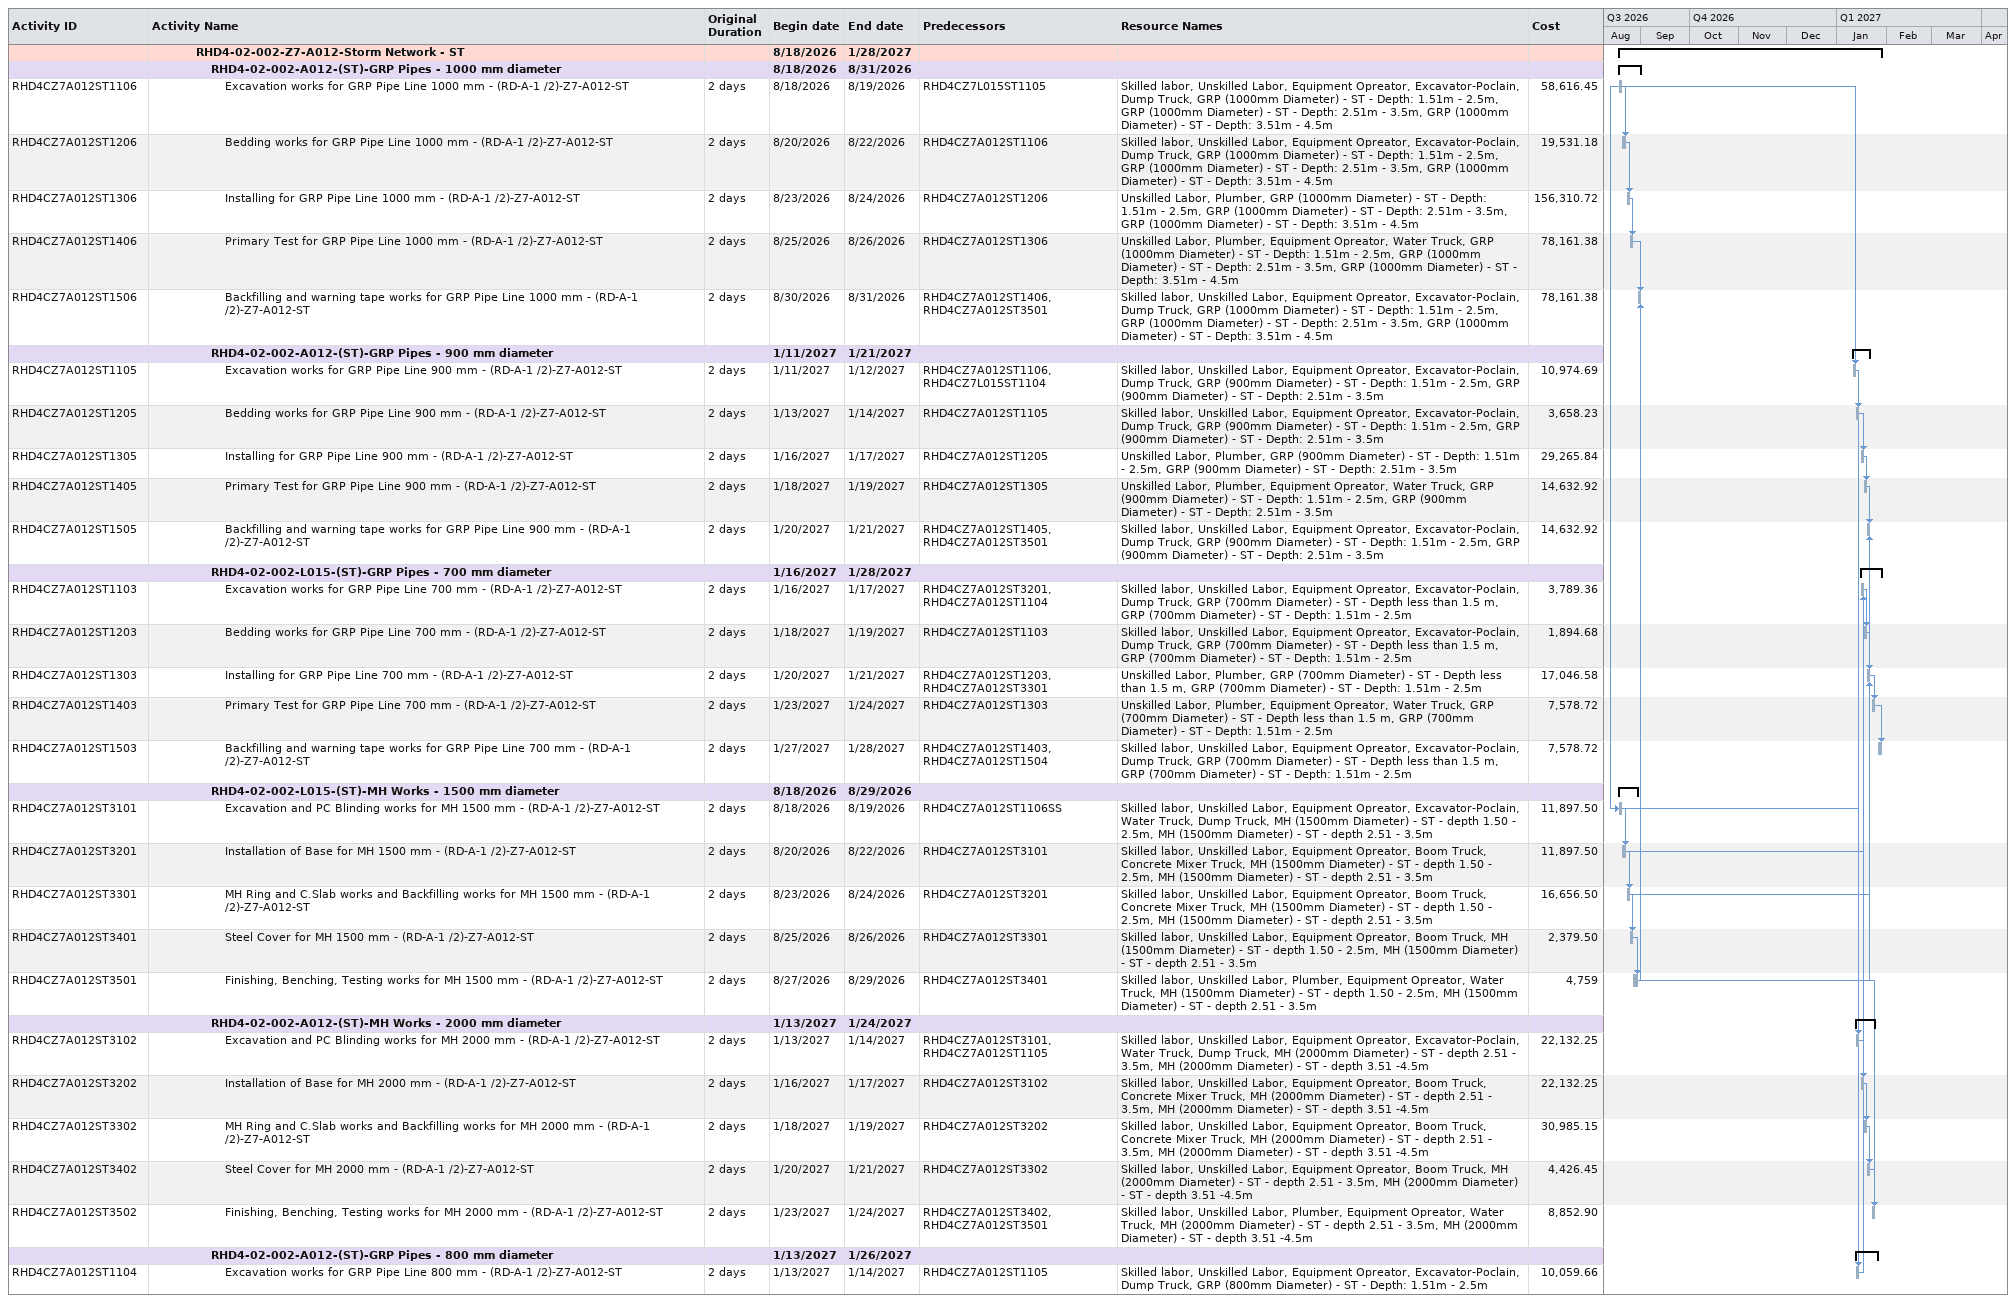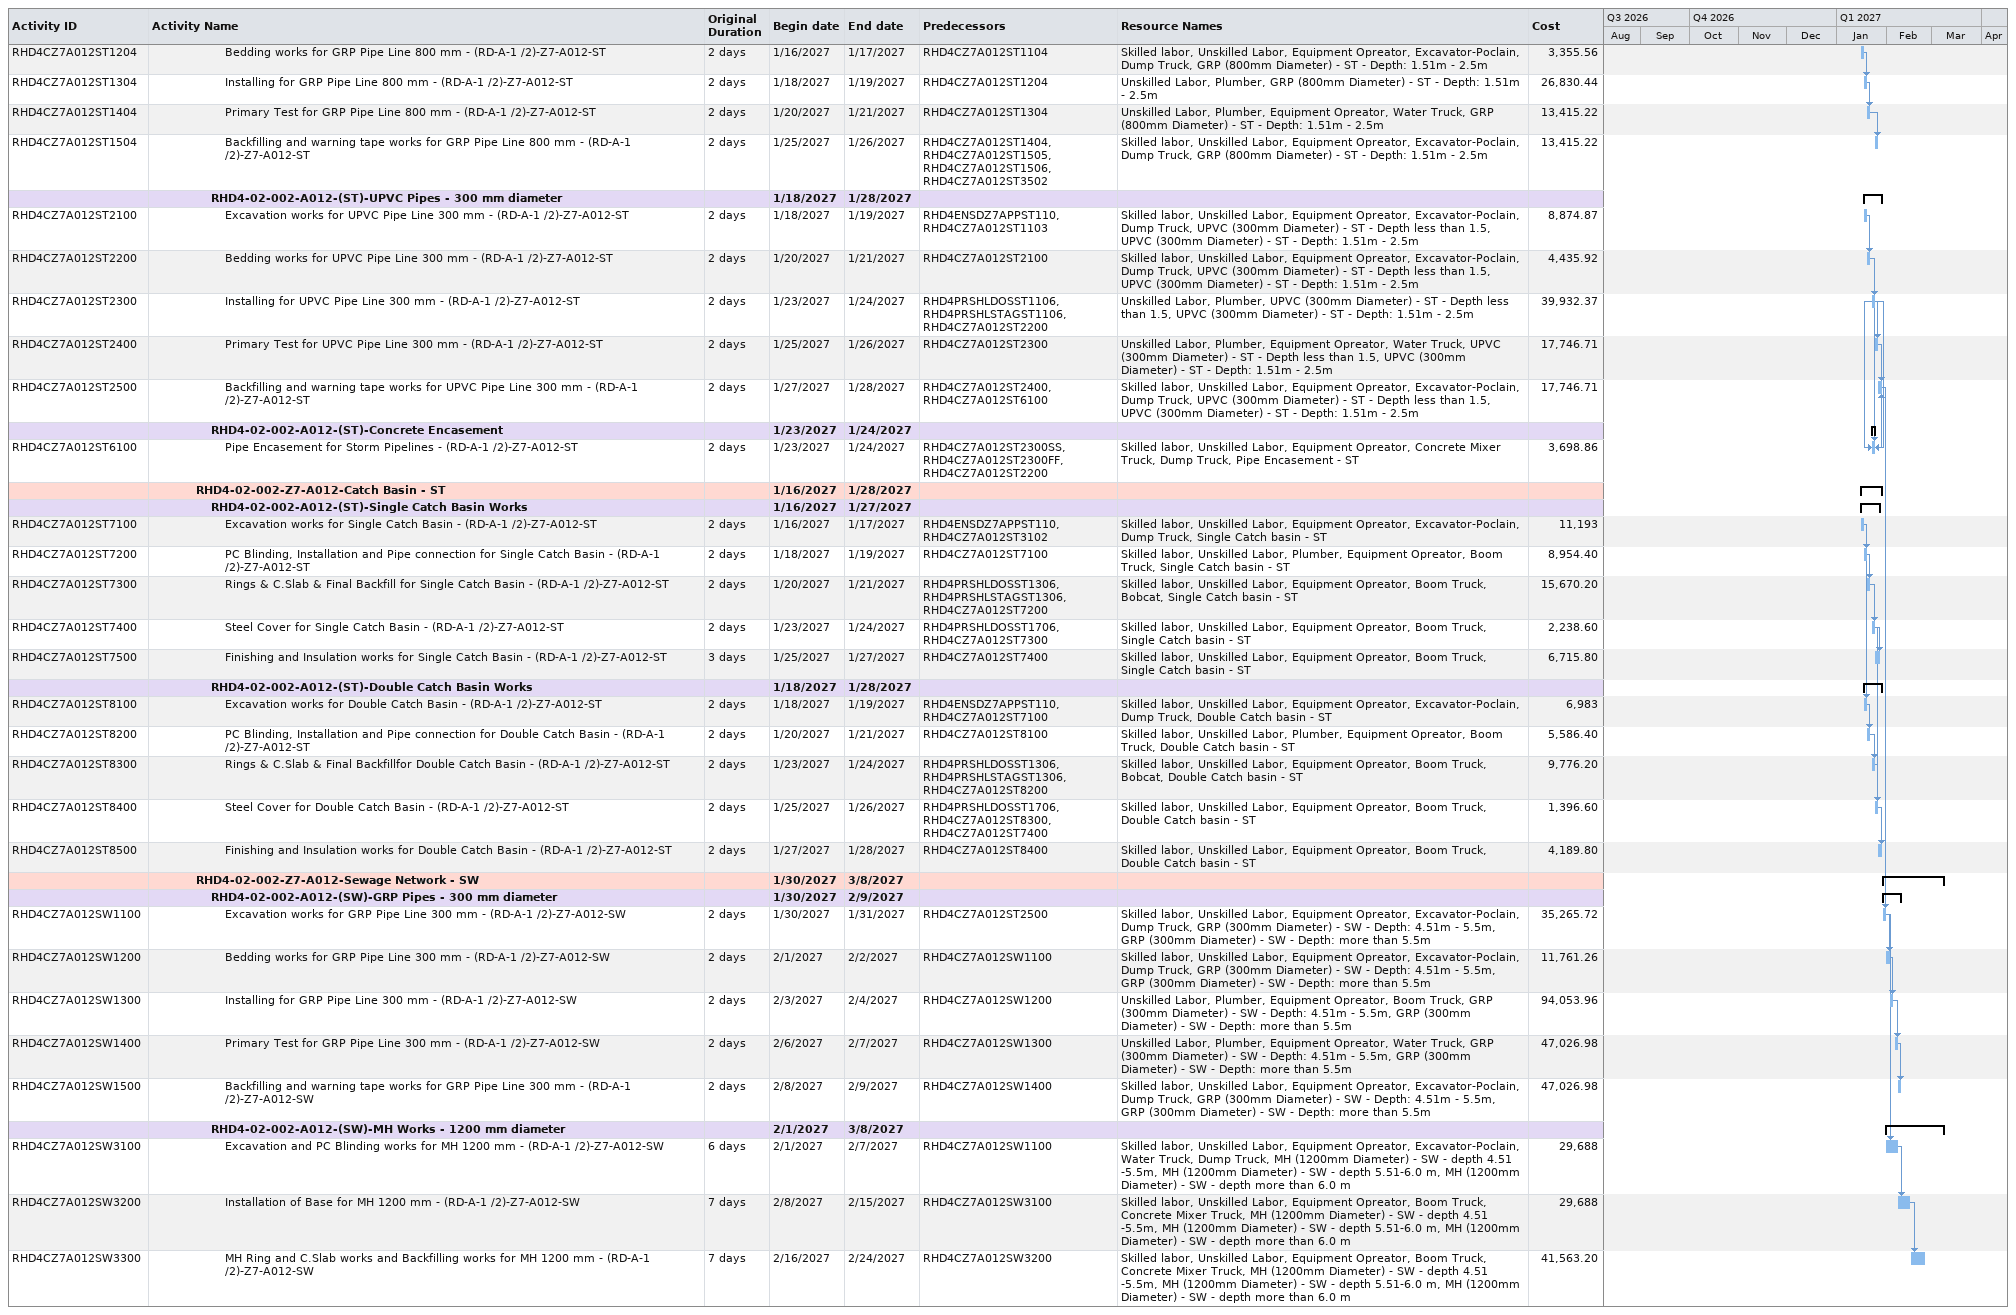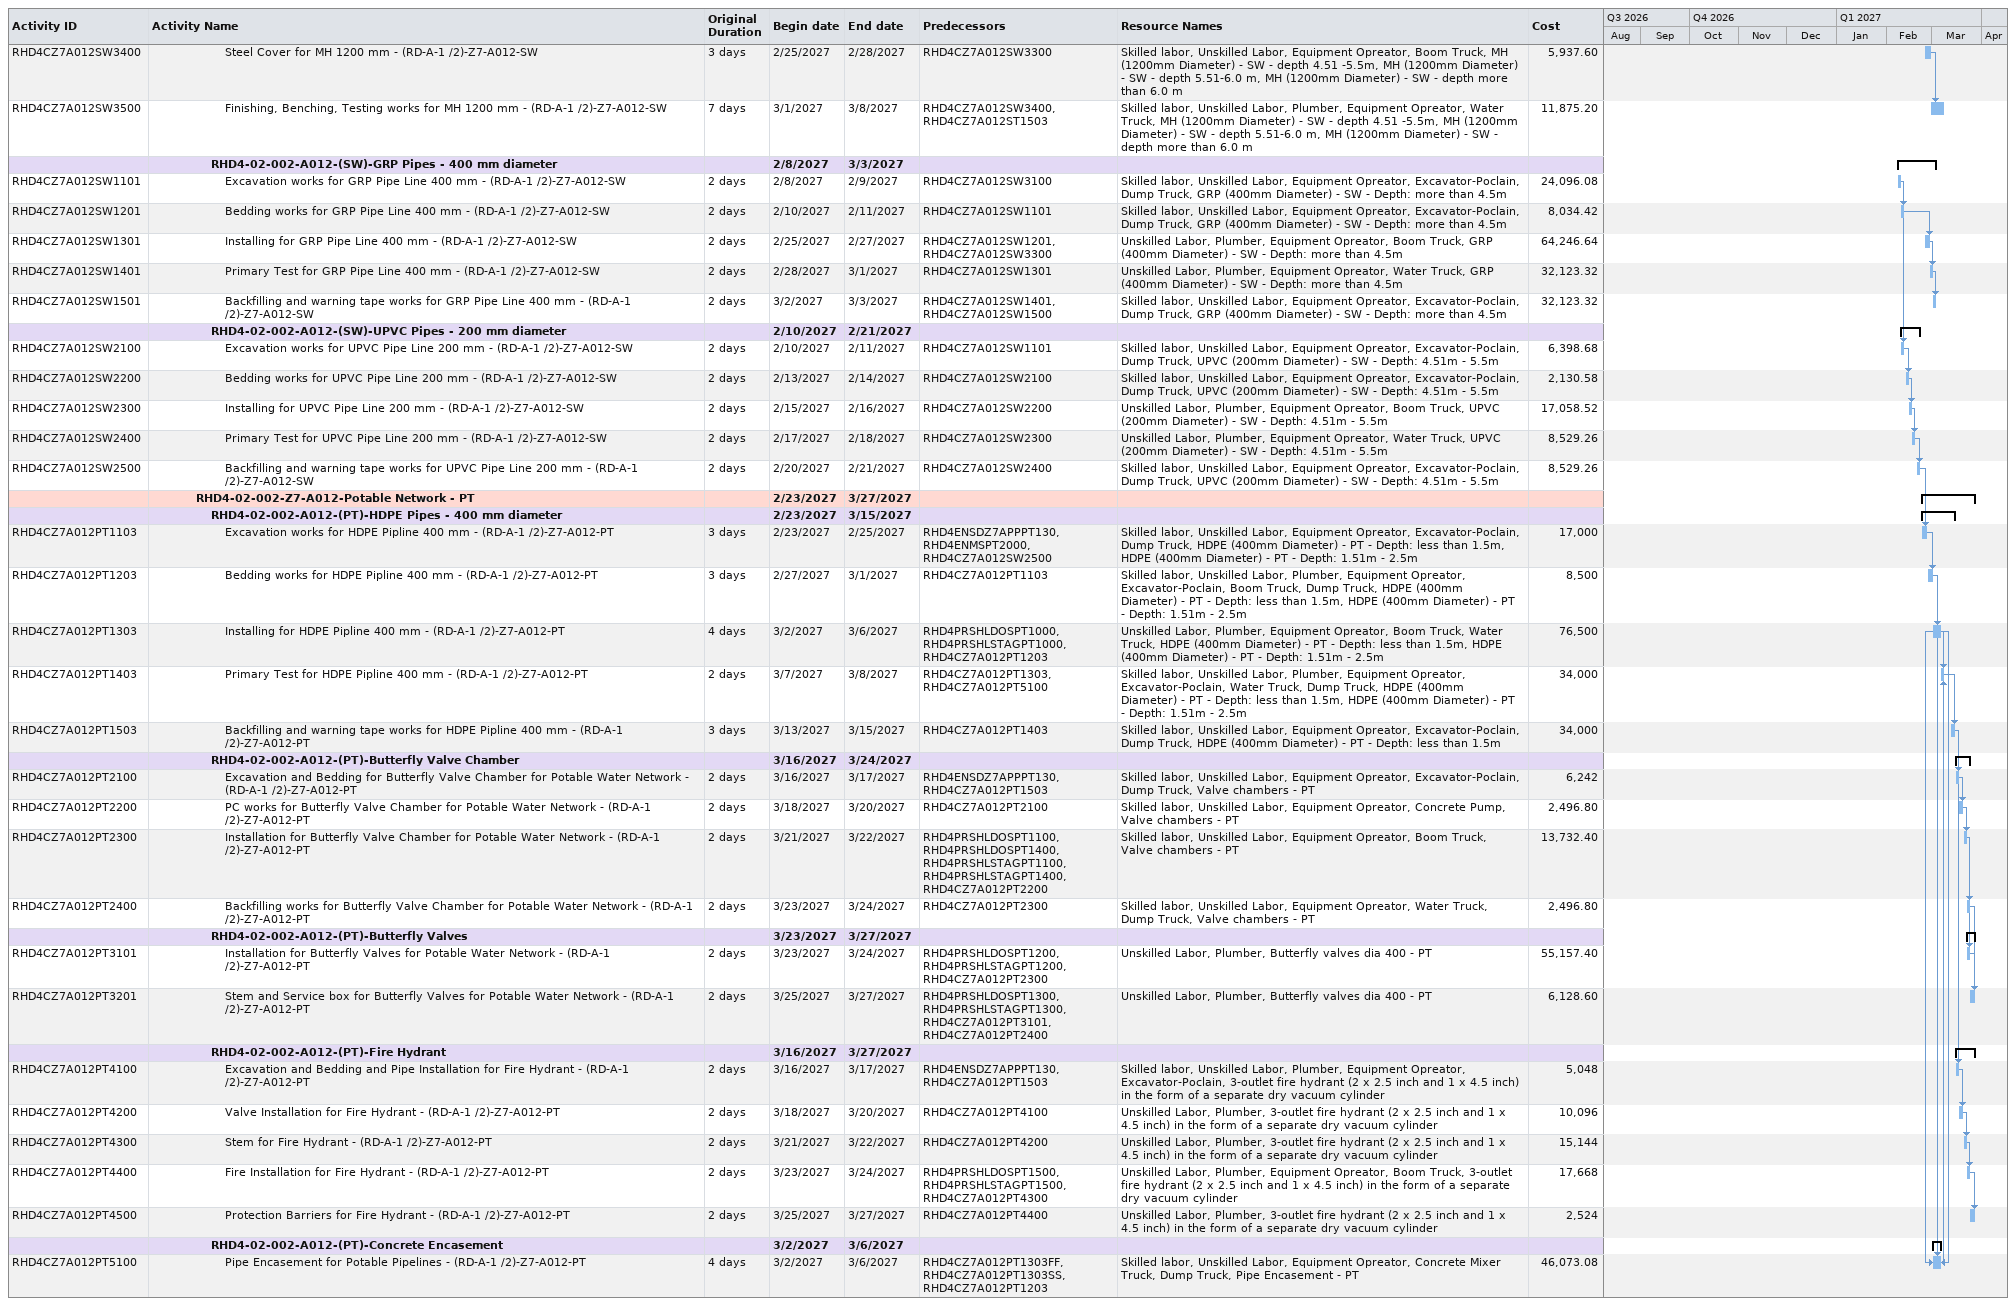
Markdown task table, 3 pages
| ID | Level | Task | Original duration | Start | Finish | Predecessors | Resources | Cost |
|---|---|---|---|---|---|---|---|---|
|  | 4 | **RHD4-02-002-Z7-A012-Storm Network - ST** |  | 2026-08-18 | 2027-01-28 |  |  |  |
|  | 5 | **RHD4-02-002-A012-(ST)-GRP Pipes - 1000 mm diameter** |  | 2026-08-18 | 2026-08-31 |  |  |  |
| RHD4CZ7A012ST1106 | 6 | Excavation works for GRP Pipe Line 1000 mm - (RD-A-1 /2)-Z7-A012-ST | 2d | 2026-08-18 | 2026-08-19 | RHD4CZ7L015ST1105 | Skilled labor, Unskilled Labor, Equipment Opreator, Excavator-Poclain, Dump Truck, GRP (1000mm Diameter) - ST - Depth: 1.51m - 2.5m, GRP (1000mm Diameter) - ST - Depth: 2.51m - 3.5m, GRP (1000mm Diameter) - ST - Depth: 3.51m - 4.5m | 58616.45 |
| RHD4CZ7A012ST1206 | 6 | Bedding works for GRP Pipe Line 1000 mm - (RD-A-1 /2)-Z7-A012-ST | 2d | 2026-08-20 | 2026-08-22 | RHD4CZ7A012ST1106 | Skilled labor, Unskilled Labor, Equipment Opreator, Excavator-Poclain, Dump Truck, GRP (1000mm Diameter) - ST - Depth: 1.51m - 2.5m, GRP (1000mm Diameter) - ST - Depth: 2.51m - 3.5m, GRP (1000mm Diameter) - ST - Depth: 3.51m - 4.5m | 19531.18 |
| RHD4CZ7A012ST1306 | 6 | Installing for GRP Pipe Line 1000 mm - (RD-A-1 /2)-Z7-A012-ST | 2d | 2026-08-23 | 2026-08-24 | RHD4CZ7A012ST1206 | Unskilled Labor, Plumber, GRP (1000mm Diameter) - ST - Depth: 1.51m - 2.5m, GRP (1000mm Diameter) - ST - Depth: 2.51m - 3.5m, GRP (1000mm Diameter) - ST - Depth: 3.51m - 4.5m | 156310.72 |
| RHD4CZ7A012ST1406 | 6 | Primary Test for GRP Pipe Line 1000 mm - (RD-A-1 /2)-Z7-A012-ST | 2d | 2026-08-25 | 2026-08-26 | RHD4CZ7A012ST1306 | Unskilled Labor, Plumber, Equipment Opreator, Water Truck, GRP (1000mm Diameter) - ST - Depth: 1.51m - 2.5m, GRP (1000mm Diameter) - ST - Depth: 2.51m - 3.5m, GRP (1000mm Diameter) - ST - Depth: 3.51m - 4.5m | 78161.38 |
| RHD4CZ7A012ST1506 | 6 | Backfilling and warning tape works for GRP Pipe Line 1000 mm - (RD-A-1 /2)-Z7-A012-ST | 2d | 2026-08-30 | 2026-08-31 | RHD4CZ7A012ST1406, RHD4CZ7A012ST3501 | Skilled labor, Unskilled Labor, Equipment Opreator, Excavator-Poclain, Dump Truck, GRP (1000mm Diameter) - ST - Depth: 1.51m - 2.5m, GRP (1000mm Diameter) - ST - Depth: 2.51m - 3.5m, GRP (1000mm Diameter) - ST - Depth: 3.51m - 4.5m | 78161.38 |
|  | 5 | **RHD4-02-002-A012-(ST)-GRP Pipes - 900 mm diameter** |  | 2027-01-11 | 2027-01-21 |  |  |  |
| RHD4CZ7A012ST1105 | 6 | Excavation works for GRP Pipe Line 900 mm - (RD-A-1 /2)-Z7-A012-ST | 2d | 2027-01-11 | 2027-01-12 | RHD4CZ7A012ST1106, RHD4CZ7L015ST1104 | Skilled labor, Unskilled Labor, Equipment Opreator, Excavator-Poclain, Dump Truck, GRP (900mm Diameter) - ST - Depth: 1.51m - 2.5m, GRP (900mm Diameter) - ST - Depth: 2.51m - 3.5m | 10974.69 |
| RHD4CZ7A012ST1205 | 6 | Bedding works for GRP Pipe Line 900 mm - (RD-A-1 /2)-Z7-A012-ST | 2d | 2027-01-13 | 2027-01-14 | RHD4CZ7A012ST1105 | Skilled labor, Unskilled Labor, Equipment Opreator, Excavator-Poclain, Dump Truck, GRP (900mm Diameter) - ST - Depth: 1.51m - 2.5m, GRP (900mm Diameter) - ST - Depth: 2.51m - 3.5m | 3658.23 |
| RHD4CZ7A012ST1305 | 6 | Installing for GRP Pipe Line 900 mm - (RD-A-1 /2)-Z7-A012-ST | 2d | 2027-01-16 | 2027-01-17 | RHD4CZ7A012ST1205 | Unskilled Labor, Plumber, GRP (900mm Diameter) - ST - Depth: 1.51m - 2.5m, GRP (900mm Diameter) - ST - Depth: 2.51m - 3.5m | 29265.84 |
| RHD4CZ7A012ST1405 | 6 | Primary Test for GRP Pipe Line 900 mm - (RD-A-1 /2)-Z7-A012-ST | 2d | 2027-01-18 | 2027-01-19 | RHD4CZ7A012ST1305 | Unskilled Labor, Plumber, Equipment Opreator, Water Truck, GRP (900mm Diameter) - ST - Depth: 1.51m - 2.5m, GRP (900mm Diameter) - ST - Depth: 2.51m - 3.5m | 14632.92 |
| RHD4CZ7A012ST1505 | 6 | Backfilling and warning tape works for GRP Pipe Line 900 mm - (RD-A-1 /2)-Z7-A012-ST | 2d | 2027-01-20 | 2027-01-21 | RHD4CZ7A012ST1405, RHD4CZ7A012ST3501 | Skilled labor, Unskilled Labor, Equipment Opreator, Excavator-Poclain, Dump Truck, GRP (900mm Diameter) - ST - Depth: 1.51m - 2.5m, GRP (900mm Diameter) - ST - Depth: 2.51m - 3.5m | 14632.92 |
|  | 5 | **RHD4-02-002-L015-(ST)-GRP Pipes - 700 mm diameter** |  | 2027-01-16 | 2027-01-28 |  |  |  |
| RHD4CZ7A012ST1103 | 6 | Excavation works for GRP Pipe Line 700 mm - (RD-A-1 /2)-Z7-A012-ST | 2d | 2027-01-16 | 2027-01-17 | RHD4CZ7A012ST3201, RHD4CZ7A012ST1104 | Skilled labor, Unskilled Labor, Equipment Opreator, Excavator-Poclain, Dump Truck, GRP (700mm Diameter) - ST - Depth less than 1.5 m, GRP (700mm Diameter) - ST - Depth: 1.51m - 2.5m | 3789.36 |
| RHD4CZ7A012ST1203 | 6 | Bedding works for GRP Pipe Line 700 mm - (RD-A-1 /2)-Z7-A012-ST | 2d | 2027-01-18 | 2027-01-19 | RHD4CZ7A012ST1103 | Skilled labor, Unskilled Labor, Equipment Opreator, Excavator-Poclain, Dump Truck, GRP (700mm Diameter) - ST - Depth less than 1.5 m, GRP (700mm Diameter) - ST - Depth: 1.51m - 2.5m | 1894.68 |
| RHD4CZ7A012ST1303 | 6 | Installing for GRP Pipe Line 700 mm - (RD-A-1 /2)-Z7-A012-ST | 2d | 2027-01-20 | 2027-01-21 | RHD4CZ7A012ST1203, RHD4CZ7A012ST3301 | Unskilled Labor, Plumber, GRP (700mm Diameter) - ST - Depth less than 1.5 m, GRP (700mm Diameter) - ST - Depth: 1.51m - 2.5m | 17046.58 |
| RHD4CZ7A012ST1403 | 6 | Primary Test for GRP Pipe Line 700 mm - (RD-A-1 /2)-Z7-A012-ST | 2d | 2027-01-23 | 2027-01-24 | RHD4CZ7A012ST1303 | Unskilled Labor, Plumber, Equipment Opreator, Water Truck, GRP (700mm Diameter) - ST - Depth less than 1.5 m, GRP (700mm Diameter) - ST - Depth: 1.51m - 2.5m | 7578.72 |
| RHD4CZ7A012ST1503 | 6 | Backfilling and warning tape works for GRP Pipe Line 700 mm - (RD-A-1 /2)-Z7-A012-ST | 2d | 2027-01-27 | 2027-01-28 | RHD4CZ7A012ST1403, RHD4CZ7A012ST1504 | Skilled labor, Unskilled Labor, Equipment Opreator, Excavator-Poclain, Dump Truck, GRP (700mm Diameter) - ST - Depth less than 1.5 m, GRP (700mm Diameter) - ST - Depth: 1.51m - 2.5m | 7578.72 |
|  | 5 | **RHD4-02-002-L015-(ST)-MH Works - 1500 mm diameter** |  | 2026-08-18 | 2026-08-29 |  |  |  |
| RHD4CZ7A012ST3101 | 6 | Excavation and PC Blinding works for MH 1500 mm - (RD-A-1 /2)-Z7-A012-ST | 2d | 2026-08-18 | 2026-08-19 | RHD4CZ7A012ST1106SS | Skilled labor, Unskilled Labor, Equipment Opreator, Excavator-Poclain, Water Truck, Dump Truck, MH (1500mm Diameter) - ST - depth 1.50 - 2.5m, MH (1500mm Diameter) - ST - depth 2.51 - 3.5m | 11897.50 |
| RHD4CZ7A012ST3201 | 6 | Installation of Base for MH 1500 mm - (RD-A-1 /2)-Z7-A012-ST | 2d | 2026-08-20 | 2026-08-22 | RHD4CZ7A012ST3101 | Skilled labor, Unskilled Labor, Equipment Opreator, Boom Truck, Concrete Mixer Truck, MH (1500mm Diameter) - ST - depth 1.50 - 2.5m, MH (1500mm Diameter) - ST - depth 2.51 - 3.5m | 11897.50 |
| RHD4CZ7A012ST3301 | 6 | MH Ring and C.Slab works and Backfilling works for MH 1500 mm - (RD-A-1 /2)-Z7-A012-ST | 2d | 2026-08-23 | 2026-08-24 | RHD4CZ7A012ST3201 | Skilled labor, Unskilled Labor, Equipment Opreator, Boom Truck, Concrete Mixer Truck, MH (1500mm Diameter) - ST - depth 1.50 - 2.5m, MH (1500mm Diameter) - ST - depth 2.51 - 3.5m | 16656.50 |
| RHD4CZ7A012ST3401 | 6 | Steel Cover for MH 1500 mm - (RD-A-1 /2)-Z7-A012-ST | 2d | 2026-08-25 | 2026-08-26 | RHD4CZ7A012ST3301 | Skilled labor, Unskilled Labor, Equipment Opreator, Boom Truck, MH (1500mm Diameter) - ST - depth 1.50 - 2.5m, MH (1500mm Diameter) - ST - depth 2.51 - 3.5m | 2379.50 |
| RHD4CZ7A012ST3501 | 6 | Finishing, Benching, Testing works for MH 1500 mm - (RD-A-1 /2)-Z7-A012-ST | 2d | 2026-08-27 | 2026-08-29 | RHD4CZ7A012ST3401 | Skilled labor, Unskilled Labor, Plumber, Equipment Opreator, Water Truck, MH (1500mm Diameter) - ST - depth 1.50 - 2.5m, MH (1500mm Diameter) - ST - depth 2.51 - 3.5m | 4759 |
|  | 5 | **RHD4-02-002-A012-(ST)-MH Works - 2000 mm diameter** |  | 2027-01-13 | 2027-01-24 |  |  |  |
| RHD4CZ7A012ST3102 | 6 | Excavation and PC Blinding works for MH 2000 mm - (RD-A-1 /2)-Z7-A012-ST | 2d | 2027-01-13 | 2027-01-14 | RHD4CZ7A012ST3101, RHD4CZ7A012ST1105 | Skilled labor, Unskilled Labor, Equipment Opreator, Excavator-Poclain, Water Truck, Dump Truck, MH (2000mm Diameter) - ST - depth 2.51 - 3.5m, MH (2000mm Diameter) - ST - depth 3.51 -4.5m | 22132.25 |
| RHD4CZ7A012ST3202 | 6 | Installation of Base for MH 2000 mm - (RD-A-1 /2)-Z7-A012-ST | 2d | 2027-01-16 | 2027-01-17 | RHD4CZ7A012ST3102 | Skilled labor, Unskilled Labor, Equipment Opreator, Boom Truck, Concrete Mixer Truck, MH (2000mm Diameter) - ST - depth 2.51 - 3.5m, MH (2000mm Diameter) - ST - depth 3.51 -4.5m | 22132.25 |
| RHD4CZ7A012ST3302 | 6 | MH Ring and C.Slab works and Backfilling works for MH 2000 mm - (RD-A-1 /2)-Z7-A012-ST | 2d | 2027-01-18 | 2027-01-19 | RHD4CZ7A012ST3202 | Skilled labor, Unskilled Labor, Equipment Opreator, Boom Truck, Concrete Mixer Truck, MH (2000mm Diameter) - ST - depth 2.51 - 3.5m, MH (2000mm Diameter) - ST - depth 3.51 -4.5m | 30985.15 |
| RHD4CZ7A012ST3402 | 6 | Steel Cover for MH 2000 mm - (RD-A-1 /2)-Z7-A012-ST | 2d | 2027-01-20 | 2027-01-21 | RHD4CZ7A012ST3302 | Skilled labor, Unskilled Labor, Equipment Opreator, Boom Truck, MH (2000mm Diameter) - ST - depth 2.51 - 3.5m, MH (2000mm Diameter) - ST - depth 3.51 -4.5m | 4426.45 |
| RHD4CZ7A012ST3502 | 6 | Finishing, Benching, Testing works for MH 2000 mm - (RD-A-1 /2)-Z7-A012-ST | 2d | 2027-01-23 | 2027-01-24 | RHD4CZ7A012ST3402, RHD4CZ7A012ST3501 | Skilled labor, Unskilled Labor, Plumber, Equipment Opreator, Water Truck, MH (2000mm Diameter) - ST - depth 2.51 - 3.5m, MH (2000mm Diameter) - ST - depth 3.51 -4.5m | 8852.90 |
|  | 5 | **RHD4-02-002-A012-(ST)-GRP Pipes - 800 mm diameter** |  | 2027-01-13 | 2027-01-26 |  |  |  |
| RHD4CZ7A012ST1104 | 6 | Excavation works for GRP Pipe Line 800 mm - (RD-A-1 /2)-Z7-A012-ST | 2d | 2027-01-13 | 2027-01-14 | RHD4CZ7A012ST1105 | Skilled labor, Unskilled Labor, Equipment Opreator, Excavator-Poclain, Dump Truck, GRP (800mm Diameter) - ST - Depth: 1.51m - 2.5m | 10059.66 |
| RHD4CZ7A012ST1204 | 6 | Bedding works for GRP Pipe Line 800 mm - (RD-A-1 /2)-Z7-A012-ST | 2d | 2027-01-16 | 2027-01-17 | RHD4CZ7A012ST1104 | Skilled labor, Unskilled Labor, Equipment Opreator, Excavator-Poclain, Dump Truck, GRP (800mm Diameter) - ST - Depth: 1.51m - 2.5m | 3355.56 |
| RHD4CZ7A012ST1304 | 6 | Installing for GRP Pipe Line 800 mm - (RD-A-1 /2)-Z7-A012-ST | 2d | 2027-01-18 | 2027-01-19 | RHD4CZ7A012ST1204 | Unskilled Labor, Plumber, GRP (800mm Diameter) - ST - Depth: 1.51m - 2.5m | 26830.44 |
| RHD4CZ7A012ST1404 | 6 | Primary Test for GRP Pipe Line 800 mm - (RD-A-1 /2)-Z7-A012-ST | 2d | 2027-01-20 | 2027-01-21 | RHD4CZ7A012ST1304 | Unskilled Labor, Plumber, Equipment Opreator, Water Truck, GRP (800mm Diameter) - ST - Depth: 1.51m - 2.5m | 13415.22 |
| RHD4CZ7A012ST1504 | 6 | Backfilling and warning tape works for GRP Pipe Line 800 mm - (RD-A-1 /2)-Z7-A012-ST | 2d | 2027-01-25 | 2027-01-26 | RHD4CZ7A012ST1404, RHD4CZ7A012ST1505, RHD4CZ7A012ST1506, RHD4CZ7A012ST3502 | Skilled labor, Unskilled Labor, Equipment Opreator, Excavator-Poclain, Dump Truck, GRP (800mm Diameter) - ST - Depth: 1.51m - 2.5m | 13415.22 |
|  | 5 | **RHD4-02-002-A012-(ST)-UPVC Pipes - 300 mm diameter** |  | 2027-01-18 | 2027-01-28 |  |  |  |
| RHD4CZ7A012ST2100 | 6 | Excavation works for UPVC Pipe Line 300 mm - (RD-A-1 /2)-Z7-A012-ST | 2d | 2027-01-18 | 2027-01-19 | RHD4ENSDZ7APPST110, RHD4CZ7A012ST1103 | Skilled labor, Unskilled Labor, Equipment Opreator, Excavator-Poclain, Dump Truck, UPVC (300mm Diameter) - ST - Depth less than 1.5, UPVC (300mm Diameter) - ST - Depth: 1.51m - 2.5m | 8874.87 |
| RHD4CZ7A012ST2200 | 6 | Bedding works for UPVC Pipe Line 300 mm - (RD-A-1 /2)-Z7-A012-ST | 2d | 2027-01-20 | 2027-01-21 | RHD4CZ7A012ST2100 | Skilled labor, Unskilled Labor, Equipment Opreator, Excavator-Poclain, Dump Truck, UPVC (300mm Diameter) - ST - Depth less than 1.5, UPVC (300mm Diameter) - ST - Depth: 1.51m - 2.5m | 4435.92 |
| RHD4CZ7A012ST2300 | 6 | Installing for UPVC Pipe Line 300 mm - (RD-A-1 /2)-Z7-A012-ST | 2d | 2027-01-23 | 2027-01-24 | RHD4PRSHLDOSST1106, RHD4PRSHLSTAGST1106, RHD4CZ7A012ST2200 | Unskilled Labor, Plumber, UPVC (300mm Diameter) - ST - Depth less than 1.5, UPVC (300mm Diameter) - ST - Depth: 1.51m - 2.5m | 39932.37 |
| RHD4CZ7A012ST2400 | 6 | Primary Test for UPVC Pipe Line 300 mm - (RD-A-1 /2)-Z7-A012-ST | 2d | 2027-01-25 | 2027-01-26 | RHD4CZ7A012ST2300 | Unskilled Labor, Plumber, Equipment Opreator, Water Truck, UPVC (300mm Diameter) - ST - Depth less than 1.5, UPVC (300mm Diameter) - ST - Depth: 1.51m - 2.5m | 17746.71 |
| RHD4CZ7A012ST2500 | 6 | Backfilling and warning tape works for UPVC Pipe Line 300 mm - (RD-A-1 /2)-Z7-A012-ST | 2d | 2027-01-27 | 2027-01-28 | RHD4CZ7A012ST2400, RHD4CZ7A012ST6100 | Skilled labor, Unskilled Labor, Equipment Opreator, Excavator-Poclain, Dump Truck, UPVC (300mm Diameter) - ST - Depth less than 1.5, UPVC (300mm Diameter) - ST - Depth: 1.51m - 2.5m | 17746.71 |
|  | 5 | **RHD4-02-002-A012-(ST)-Concrete Encasement** |  | 2027-01-23 | 2027-01-24 |  |  |  |
| RHD4CZ7A012ST6100 | 6 | Pipe Encasement for Storm Pipelines - (RD-A-1 /2)-Z7-A012-ST | 2d | 2027-01-23 | 2027-01-24 | RHD4CZ7A012ST2300SS, RHD4CZ7A012ST2300FF, RHD4CZ7A012ST2200 | Skilled labor, Unskilled Labor, Equipment Opreator, Concrete Mixer Truck, Dump Truck, Pipe Encasement - ST | 3698.86 |
|  | 4 | **RHD4-02-002-Z7-A012-Catch Basin - ST** |  | 2027-01-16 | 2027-01-28 |  |  |  |
|  | 5 | **RHD4-02-002-A012-(ST)-Single Catch Basin Works** |  | 2027-01-16 | 2027-01-27 |  |  |  |
| RHD4CZ7A012ST7100 | 6 | Excavation works for Single Catch Basin - (RD-A-1 /2)-Z7-A012-ST | 2d | 2027-01-16 | 2027-01-17 | RHD4ENSDZ7APPST110, RHD4CZ7A012ST3102 | Skilled labor, Unskilled Labor, Equipment Opreator, Excavator-Poclain, Dump Truck, Single Catch basin - ST | 11193 |
| RHD4CZ7A012ST7200 | 6 | PC Blinding, Installation and Pipe connection for Single Catch Basin - (RD-A-1 /2)-Z7-A012-ST | 2d | 2027-01-18 | 2027-01-19 | RHD4CZ7A012ST7100 | Skilled labor, Unskilled Labor, Plumber, Equipment Opreator, Boom Truck, Single Catch basin - ST | 8954.40 |
| RHD4CZ7A012ST7300 | 6 | Rings & C.Slab & Final Backfill for Single Catch Basin - (RD-A-1 /2)-Z7-A012-ST | 2d | 2027-01-20 | 2027-01-21 | RHD4PRSHLDOSST1306, RHD4PRSHLSTAGST1306, RHD4CZ7A012ST7200 | Skilled labor, Unskilled Labor, Equipment Opreator, Boom Truck, Bobcat, Single Catch basin - ST | 15670.20 |
| RHD4CZ7A012ST7400 | 6 | Steel Cover for Single Catch Basin - (RD-A-1 /2)-Z7-A012-ST | 2d | 2027-01-23 | 2027-01-24 | RHD4PRSHLDOSST1706, RHD4CZ7A012ST7300 | Skilled labor, Unskilled Labor, Equipment Opreator, Boom Truck, Single Catch basin - ST | 2238.60 |
| RHD4CZ7A012ST7500 | 6 | Finishing and Insulation works for Single Catch Basin - (RD-A-1 /2)-Z7-A012-ST | 3d | 2027-01-25 | 2027-01-27 | RHD4CZ7A012ST7400 | Skilled labor, Unskilled Labor, Equipment Opreator, Boom Truck, Single Catch basin - ST | 6715.80 |
|  | 5 | **RHD4-02-002-A012-(ST)-Double Catch Basin Works** |  | 2027-01-18 | 2027-01-28 |  |  |  |
| RHD4CZ7A012ST8100 | 6 | Excavation works for Double Catch Basin - (RD-A-1 /2)-Z7-A012-ST | 2d | 2027-01-18 | 2027-01-19 | RHD4ENSDZ7APPST110, RHD4CZ7A012ST7100 | Skilled labor, Unskilled Labor, Equipment Opreator, Excavator-Poclain, Dump Truck, Double Catch basin - ST | 6983 |
| RHD4CZ7A012ST8200 | 6 | PC Blinding, Installation and Pipe connection for Double Catch Basin - (RD-A-1 /2)-Z7-A012-ST | 2d | 2027-01-20 | 2027-01-21 | RHD4CZ7A012ST8100 | Skilled labor, Unskilled Labor, Plumber, Equipment Opreator, Boom Truck, Double Catch basin - ST | 5586.40 |
| RHD4CZ7A012ST8300 | 6 | Rings & C.Slab & Final Backfillfor Double Catch Basin - (RD-A-1 /2)-Z7-A012-ST | 2d | 2027-01-23 | 2027-01-24 | RHD4PRSHLDOSST1306, RHD4PRSHLSTAGST1306, RHD4CZ7A012ST8200 | Skilled labor, Unskilled Labor, Equipment Opreator, Boom Truck, Bobcat, Double Catch basin - ST | 9776.20 |
| RHD4CZ7A012ST8400 | 6 | Steel Cover for Double Catch Basin - (RD-A-1 /2)-Z7-A012-ST | 2d | 2027-01-25 | 2027-01-26 | RHD4PRSHLDOSST1706, RHD4CZ7A012ST8300, RHD4CZ7A012ST7400 | Skilled labor, Unskilled Labor, Equipment Opreator, Boom Truck, Double Catch basin - ST | 1396.60 |
| RHD4CZ7A012ST8500 | 6 | Finishing and Insulation works for Double Catch Basin - (RD-A-1 /2)-Z7-A012-ST | 2d | 2027-01-27 | 2027-01-28 | RHD4CZ7A012ST8400 | Skilled labor, Unskilled Labor, Equipment Opreator, Boom Truck, Double Catch basin - ST | 4189.80 |
|  | 4 | **RHD4-02-002-Z7-A012-Sewage Network - SW** |  | 2027-01-30 | 2027-03-08 |  |  |  |
|  | 5 | **RHD4-02-002-A012-(SW)-GRP Pipes - 300 mm diameter** |  | 2027-01-30 | 2027-02-09 |  |  |  |
| RHD4CZ7A012SW1100 | 6 | Excavation works for GRP Pipe Line 300 mm - (RD-A-1 /2)-Z7-A012-SW | 2d | 2027-01-30 | 2027-01-31 | RHD4CZ7A012ST2500 | Skilled labor, Unskilled Labor, Equipment Opreator, Excavator-Poclain, Dump Truck, GRP (300mm Diameter) - SW - Depth: 4.51m - 5.5m, GRP (300mm Diameter) - SW - Depth: more than 5.5m | 35265.72 |
| RHD4CZ7A012SW1200 | 6 | Bedding works for GRP Pipe Line 300 mm - (RD-A-1 /2)-Z7-A012-SW | 2d | 2027-02-01 | 2027-02-02 | RHD4CZ7A012SW1100 | Skilled labor, Unskilled Labor, Equipment Opreator, Excavator-Poclain, Dump Truck, GRP (300mm Diameter) - SW - Depth: 4.51m - 5.5m, GRP (300mm Diameter) - SW - Depth: more than 5.5m | 11761.26 |
| RHD4CZ7A012SW1300 | 6 | Installing for GRP Pipe Line 300 mm - (RD-A-1 /2)-Z7-A012-SW | 2d | 2027-02-03 | 2027-02-04 | RHD4CZ7A012SW1200 | Unskilled Labor, Plumber, Equipment Opreator, Boom Truck, GRP (300mm Diameter) - SW - Depth: 4.51m - 5.5m, GRP (300mm Diameter) - SW - Depth: more than 5.5m | 94053.96 |
| RHD4CZ7A012SW1400 | 6 | Primary Test for GRP Pipe Line 300 mm - (RD-A-1 /2)-Z7-A012-SW | 2d | 2027-02-06 | 2027-02-07 | RHD4CZ7A012SW1300 | Unskilled Labor, Plumber, Equipment Opreator, Water Truck, GRP (300mm Diameter) - SW - Depth: 4.51m - 5.5m, GRP (300mm Diameter) - SW - Depth: more than 5.5m | 47026.98 |
| RHD4CZ7A012SW1500 | 6 | Backfilling and warning tape works for GRP Pipe Line 300 mm - (RD-A-1 /2)-Z7-A012-SW | 2d | 2027-02-08 | 2027-02-09 | RHD4CZ7A012SW1400 | Skilled labor, Unskilled Labor, Equipment Opreator, Excavator-Poclain, Dump Truck, GRP (300mm Diameter) - SW - Depth: 4.51m - 5.5m, GRP (300mm Diameter) - SW - Depth: more than 5.5m | 47026.98 |
|  | 5 | **RHD4-02-002-A012-(SW)-MH Works - 1200 mm diameter** |  | 2027-02-01 | 2027-03-08 |  |  |  |
| RHD4CZ7A012SW3100 | 6 | Excavation and PC Blinding works for MH 1200 mm - (RD-A-1 /2)-Z7-A012-SW | 6d | 2027-02-01 | 2027-02-07 | RHD4CZ7A012SW1100 | Skilled labor, Unskilled Labor, Equipment Opreator, Excavator-Poclain, Water Truck, Dump Truck, MH (1200mm Diameter) - SW - depth 4.51 -5.5m, MH (1200mm Diameter) - SW - depth 5.51-6.0 m, MH (1200mm Diameter) - SW - depth more than 6.0 m | 29688 |
| RHD4CZ7A012SW3200 | 6 | Installation of Base for MH 1200 mm - (RD-A-1 /2)-Z7-A012-SW | 7d | 2027-02-08 | 2027-02-15 | RHD4CZ7A012SW3100 | Skilled labor, Unskilled Labor, Equipment Opreator, Boom Truck, Concrete Mixer Truck, MH (1200mm Diameter) - SW - depth 4.51 -5.5m, MH (1200mm Diameter) - SW - depth 5.51-6.0 m, MH (1200mm Diameter) - SW - depth more than 6.0 m | 29688 |
| RHD4CZ7A012SW3300 | 6 | MH Ring and C.Slab works and Backfilling works for MH 1200 mm - (RD-A-1 /2)-Z7-A012-SW | 7d | 2027-02-16 | 2027-02-24 | RHD4CZ7A012SW3200 | Skilled labor, Unskilled Labor, Equipment Opreator, Boom Truck, Concrete Mixer Truck, MH (1200mm Diameter) - SW - depth 4.51 -5.5m, MH (1200mm Diameter) - SW - depth 5.51-6.0 m, MH (1200mm Diameter) - SW - depth more than 6.0 m | 41563.20 |
| RHD4CZ7A012SW3400 | 6 | Steel Cover for MH 1200 mm - (RD-A-1 /2)-Z7-A012-SW | 3d | 2027-02-25 | 2027-02-28 | RHD4CZ7A012SW3300 | Skilled labor, Unskilled Labor, Equipment Opreator, Boom Truck, MH (1200mm Diameter) - SW - depth 4.51 -5.5m, MH (1200mm Diameter) - SW - depth 5.51-6.0 m, MH (1200mm Diameter) - SW - depth more than 6.0 m | 5937.60 |
| RHD4CZ7A012SW3500 | 6 | Finishing, Benching, Testing works for MH 1200 mm - (RD-A-1 /2)-Z7-A012-SW | 7d | 2027-03-01 | 2027-03-08 | RHD4CZ7A012SW3400, RHD4CZ7A012ST1503 | Skilled labor, Unskilled Labor, Plumber, Equipment Opreator, Water Truck, MH (1200mm Diameter) - SW - depth 4.51 -5.5m, MH (1200mm Diameter) - SW - depth 5.51-6.0 m, MH (1200mm Diameter) - SW - depth more than 6.0 m | 11875.20 |
|  | 5 | **RHD4-02-002-A012-(SW)-GRP Pipes - 400 mm diameter** |  | 2027-02-08 | 2027-03-03 |  |  |  |
| RHD4CZ7A012SW1101 | 6 | Excavation works for GRP Pipe Line 400 mm - (RD-A-1 /2)-Z7-A012-SW | 2d | 2027-02-08 | 2027-02-09 | RHD4CZ7A012SW3100 | Skilled labor, Unskilled Labor, Equipment Opreator, Excavator-Poclain, Dump Truck, GRP (400mm Diameter) - SW - Depth: more than 4.5m | 24096.08 |
| RHD4CZ7A012SW1201 | 6 | Bedding works for GRP Pipe Line 400 mm - (RD-A-1 /2)-Z7-A012-SW | 2d | 2027-02-10 | 2027-02-11 | RHD4CZ7A012SW1101 | Skilled labor, Unskilled Labor, Equipment Opreator, Excavator-Poclain, Dump Truck, GRP (400mm Diameter) - SW - Depth: more than 4.5m | 8034.42 |
| RHD4CZ7A012SW1301 | 6 | Installing for GRP Pipe Line 400 mm - (RD-A-1 /2)-Z7-A012-SW | 2d | 2027-02-25 | 2027-02-27 | RHD4CZ7A012SW1201, RHD4CZ7A012SW3300 | Unskilled Labor, Plumber, Equipment Opreator, Boom Truck, GRP (400mm Diameter) - SW - Depth: more than 4.5m | 64246.64 |
| RHD4CZ7A012SW1401 | 6 | Primary Test for GRP Pipe Line 400 mm - (RD-A-1 /2)-Z7-A012-SW | 2d | 2027-02-28 | 2027-03-01 | RHD4CZ7A012SW1301 | Unskilled Labor, Plumber, Equipment Opreator, Water Truck, GRP (400mm Diameter) - SW - Depth: more than 4.5m | 32123.32 |
| RHD4CZ7A012SW1501 | 6 | Backfilling and warning tape works for GRP Pipe Line 400 mm - (RD-A-1 /2)-Z7-A012-SW | 2d | 2027-03-02 | 2027-03-03 | RHD4CZ7A012SW1401, RHD4CZ7A012SW1500 | Skilled labor, Unskilled Labor, Equipment Opreator, Excavator-Poclain, Dump Truck, GRP (400mm Diameter) - SW - Depth: more than 4.5m | 32123.32 |
|  | 5 | **RHD4-02-002-A012-(SW)-UPVC Pipes - 200 mm diameter** |  | 2027-02-10 | 2027-02-21 |  |  |  |
| RHD4CZ7A012SW2100 | 6 | Excavation works for UPVC Pipe Line 200 mm - (RD-A-1 /2)-Z7-A012-SW | 2d | 2027-02-10 | 2027-02-11 | RHD4CZ7A012SW1101 | Skilled labor, Unskilled Labor, Equipment Opreator, Excavator-Poclain, Dump Truck, UPVC (200mm Diameter) - SW - Depth: 4.51m - 5.5m | 6398.68 |
| RHD4CZ7A012SW2200 | 6 | Bedding works for UPVC Pipe Line 200 mm - (RD-A-1 /2)-Z7-A012-SW | 2d | 2027-02-13 | 2027-02-14 | RHD4CZ7A012SW2100 | Skilled labor, Unskilled Labor, Equipment Opreator, Excavator-Poclain, Dump Truck, UPVC (200mm Diameter) - SW - Depth: 4.51m - 5.5m | 2130.58 |
| RHD4CZ7A012SW2300 | 6 | Installing for UPVC Pipe Line 200 mm - (RD-A-1 /2)-Z7-A012-SW | 2d | 2027-02-15 | 2027-02-16 | RHD4CZ7A012SW2200 | Unskilled Labor, Plumber, Equipment Opreator, Boom Truck, UPVC (200mm Diameter) - SW - Depth: 4.51m - 5.5m | 17058.52 |
| RHD4CZ7A012SW2400 | 6 | Primary Test for UPVC Pipe Line 200 mm - (RD-A-1 /2)-Z7-A012-SW | 2d | 2027-02-17 | 2027-02-18 | RHD4CZ7A012SW2300 | Unskilled Labor, Plumber, Equipment Opreator, Water Truck, UPVC (200mm Diameter) - SW - Depth: 4.51m - 5.5m | 8529.26 |
| RHD4CZ7A012SW2500 | 6 | Backfilling and warning tape works for UPVC Pipe Line 200 mm - (RD-A-1 /2)-Z7-A012-SW | 2d | 2027-02-20 | 2027-02-21 | RHD4CZ7A012SW2400 | Skilled labor, Unskilled Labor, Equipment Opreator, Excavator-Poclain, Dump Truck, UPVC (200mm Diameter) - SW - Depth: 4.51m - 5.5m | 8529.26 |
|  | 4 | **RHD4-02-002-Z7-A012-Potable Network - PT** |  | 2027-02-23 | 2027-03-27 |  |  |  |
|  | 5 | **RHD4-02-002-A012-(PT)-HDPE Pipes - 400 mm diameter** |  | 2027-02-23 | 2027-03-15 |  |  |  |
| RHD4CZ7A012PT1103 | 6 | Excavation works for HDPE Pipline 400 mm - (RD-A-1 /2)-Z7-A012-PT | 3d | 2027-02-23 | 2027-02-25 | RHD4ENSDZ7APPPT130, RHD4ENMSPT2000, RHD4CZ7A012SW2500 | Skilled labor, Unskilled Labor, Equipment Opreator, Excavator-Poclain, Dump Truck, HDPE (400mm Diameter) - PT - Depth: less than 1.5m, HDPE (400mm Diameter) - PT - Depth: 1.51m - 2.5m | 17000 |
| RHD4CZ7A012PT1203 | 6 | Bedding works for HDPE Pipline 400 mm - (RD-A-1 /2)-Z7-A012-PT | 3d | 2027-02-27 | 2027-03-01 | RHD4CZ7A012PT1103 | Skilled labor, Unskilled Labor, Plumber, Equipment Opreator, Excavator-Poclain, Boom Truck, Dump Truck, HDPE (400mm Diameter) - PT - Depth: less than 1.5m, HDPE (400mm Diameter) - PT - Depth: 1.51m - 2.5m | 8500 |
| RHD4CZ7A012PT1303 | 6 | Installing for HDPE Pipline 400 mm - (RD-A-1 /2)-Z7-A012-PT | 4d | 2027-03-02 | 2027-03-06 | RHD4PRSHLDOSPT1000, RHD4PRSHLSTAGPT1000, RHD4CZ7A012PT1203 | Unskilled Labor, Plumber, Equipment Opreator, Boom Truck, Water Truck, HDPE (400mm Diameter) - PT - Depth: less than 1.5m, HDPE (400mm Diameter) - PT - Depth: 1.51m - 2.5m | 76500 |
| RHD4CZ7A012PT1403 | 6 | Primary Test for HDPE Pipline 400 mm - (RD-A-1 /2)-Z7-A012-PT | 2d | 2027-03-07 | 2027-03-08 | RHD4CZ7A012PT1303, RHD4CZ7A012PT5100 | Skilled labor, Unskilled Labor, Plumber, Equipment Opreator, Excavator-Poclain, Water Truck, Dump Truck, HDPE (400mm Diameter) - PT - Depth: less than 1.5m, HDPE (400mm Diameter) - PT - Depth: 1.51m - 2.5m | 34000 |
| RHD4CZ7A012PT1503 | 6 | Backfilling and warning tape works for HDPE Pipline 400 mm - (RD-A-1 /2)-Z7-A012-PT | 3d | 2027-03-13 | 2027-03-15 | RHD4CZ7A012PT1403 | Skilled labor, Unskilled Labor, Equipment Opreator, Excavator-Poclain, Dump Truck, HDPE (400mm Diameter) - PT - Depth: less than 1.5m | 34000 |
|  | 5 | **RHD4-02-002-A012-(PT)-Butterfly Valve Chamber** |  | 2027-03-16 | 2027-03-24 |  |  |  |
| RHD4CZ7A012PT2100 | 6 | Excavation and Bedding for Butterfly Valve Chamber for Potable Water Network - (RD-A-1 /2)-Z7-A012-PT | 2d | 2027-03-16 | 2027-03-17 | RHD4ENSDZ7APPPT130, RHD4CZ7A012PT1503 | Skilled labor, Unskilled Labor, Equipment Opreator, Excavator-Poclain, Dump Truck, Valve chambers - PT | 6242 |
| RHD4CZ7A012PT2200 | 6 | PC works for Butterfly Valve Chamber for Potable Water Network - (RD-A-1 /2)-Z7-A012-PT | 2d | 2027-03-18 | 2027-03-20 | RHD4CZ7A012PT2100 | Skilled labor, Unskilled Labor, Equipment Opreator, Concrete Pump, Valve chambers - PT | 2496.80 |
| RHD4CZ7A012PT2300 | 6 | Installation for Butterfly Valve Chamber for Potable Water Network - (RD-A-1 /2)-Z7-A012-PT | 2d | 2027-03-21 | 2027-03-22 | RHD4PRSHLDOSPT1100, RHD4PRSHLDOSPT1400, RHD4PRSHLSTAGPT1100, RHD4PRSHLSTAGPT1400, RHD4CZ7A012PT2200 | Skilled labor, Unskilled Labor, Equipment Opreator, Boom Truck, Valve chambers - PT | 13732.40 |
| RHD4CZ7A012PT2400 | 6 | Backfilling works for Butterfly Valve Chamber for Potable Water Network - (RD-A-1 /2)-Z7-A012-PT | 2d | 2027-03-23 | 2027-03-24 | RHD4CZ7A012PT2300 | Skilled labor, Unskilled Labor, Equipment Opreator, Water Truck, Dump Truck, Valve chambers - PT | 2496.80 |
|  | 5 | **RHD4-02-002-A012-(PT)-Butterfly Valves** |  | 2027-03-23 | 2027-03-27 |  |  |  |
| RHD4CZ7A012PT3101 | 6 | Installation for Butterfly Valves for Potable Water Network - (RD-A-1 /2)-Z7-A012-PT | 2d | 2027-03-23 | 2027-03-24 | RHD4PRSHLDOSPT1200, RHD4PRSHLSTAGPT1200, RHD4CZ7A012PT2300 | Unskilled Labor, Plumber, Butterfly valves dia 400 - PT | 55157.40 |
| RHD4CZ7A012PT3201 | 6 | Stem and Service box for Butterfly Valves for Potable Water Network - (RD-A-1 /2)-Z7-A012-PT | 2d | 2027-03-25 | 2027-03-27 | RHD4PRSHLDOSPT1300, RHD4PRSHLSTAGPT1300, RHD4CZ7A012PT3101, RHD4CZ7A012PT2400 | Unskilled Labor, Plumber, Butterfly valves dia 400 - PT | 6128.60 |
|  | 5 | **RHD4-02-002-A012-(PT)-Fire Hydrant** |  | 2027-03-16 | 2027-03-27 |  |  |  |
| RHD4CZ7A012PT4100 | 6 | Excavation and Bedding and Pipe Installation for Fire Hydrant - (RD-A-1 /2)-Z7-A012-PT | 2d | 2027-03-16 | 2027-03-17 | RHD4ENSDZ7APPPT130, RHD4CZ7A012PT1503 | Skilled labor, Unskilled Labor, Plumber, Equipment Opreator, Excavator-Poclain, 3-outlet fire hydrant (2 x 2.5 inch and 1 x 4.5 inch) in the form of a separate dry vacuum cylinder | 5048 |
| RHD4CZ7A012PT4200 | 6 | Valve Installation for Fire Hydrant - (RD-A-1 /2)-Z7-A012-PT | 2d | 2027-03-18 | 2027-03-20 | RHD4CZ7A012PT4100 | Unskilled Labor, Plumber, 3-outlet fire hydrant (2 x 2.5 inch and 1 x 4.5 inch) in the form of a separate dry vacuum cylinder | 10096 |
| RHD4CZ7A012PT4300 | 6 | Stem for Fire Hydrant - (RD-A-1 /2)-Z7-A012-PT | 2d | 2027-03-21 | 2027-03-22 | RHD4CZ7A012PT4200 | Unskilled Labor, Plumber, 3-outlet fire hydrant (2 x 2.5 inch and 1 x 4.5 inch) in the form of a separate dry vacuum cylinder | 15144 |
| RHD4CZ7A012PT4400 | 6 | Fire Installation for Fire Hydrant - (RD-A-1 /2)-Z7-A012-PT | 2d | 2027-03-23 | 2027-03-24 | RHD4PRSHLDOSPT1500, RHD4PRSHLSTAGPT1500, RHD4CZ7A012PT4300 | Unskilled Labor, Plumber, Equipment Opreator, Boom Truck, 3-outlet fire hydrant (2 x 2.5 inch and 1 x 4.5 inch) in the form of a separate dry vacuum cylinder | 17668 |
| RHD4CZ7A012PT4500 | 6 | Protection Barriers for Fire Hydrant - (RD-A-1 /2)-Z7-A012-PT | 2d | 2027-03-25 | 2027-03-27 | RHD4CZ7A012PT4400 | Unskilled Labor, Plumber, 3-outlet fire hydrant (2 x 2.5 inch and 1 x 4.5 inch) in the form of a separate dry vacuum cylinder | 2524 |
|  | 5 | **RHD4-02-002-A012-(PT)-Concrete Encasement** |  | 2027-03-02 | 2027-03-06 |  |  |  |
| RHD4CZ7A012PT5100 | 6 | Pipe Encasement for Potable Pipelines - (RD-A-1 /2)-Z7-A012-PT | 4d | 2027-03-02 | 2027-03-06 | RHD4CZ7A012PT1303FF, RHD4CZ7A012PT1303SS, RHD4CZ7A012PT1203 | Skilled labor, Unskilled Labor, Equipment Opreator, Concrete Mixer Truck, Dump Truck, Pipe Encasement - PT | 46073.08 |
